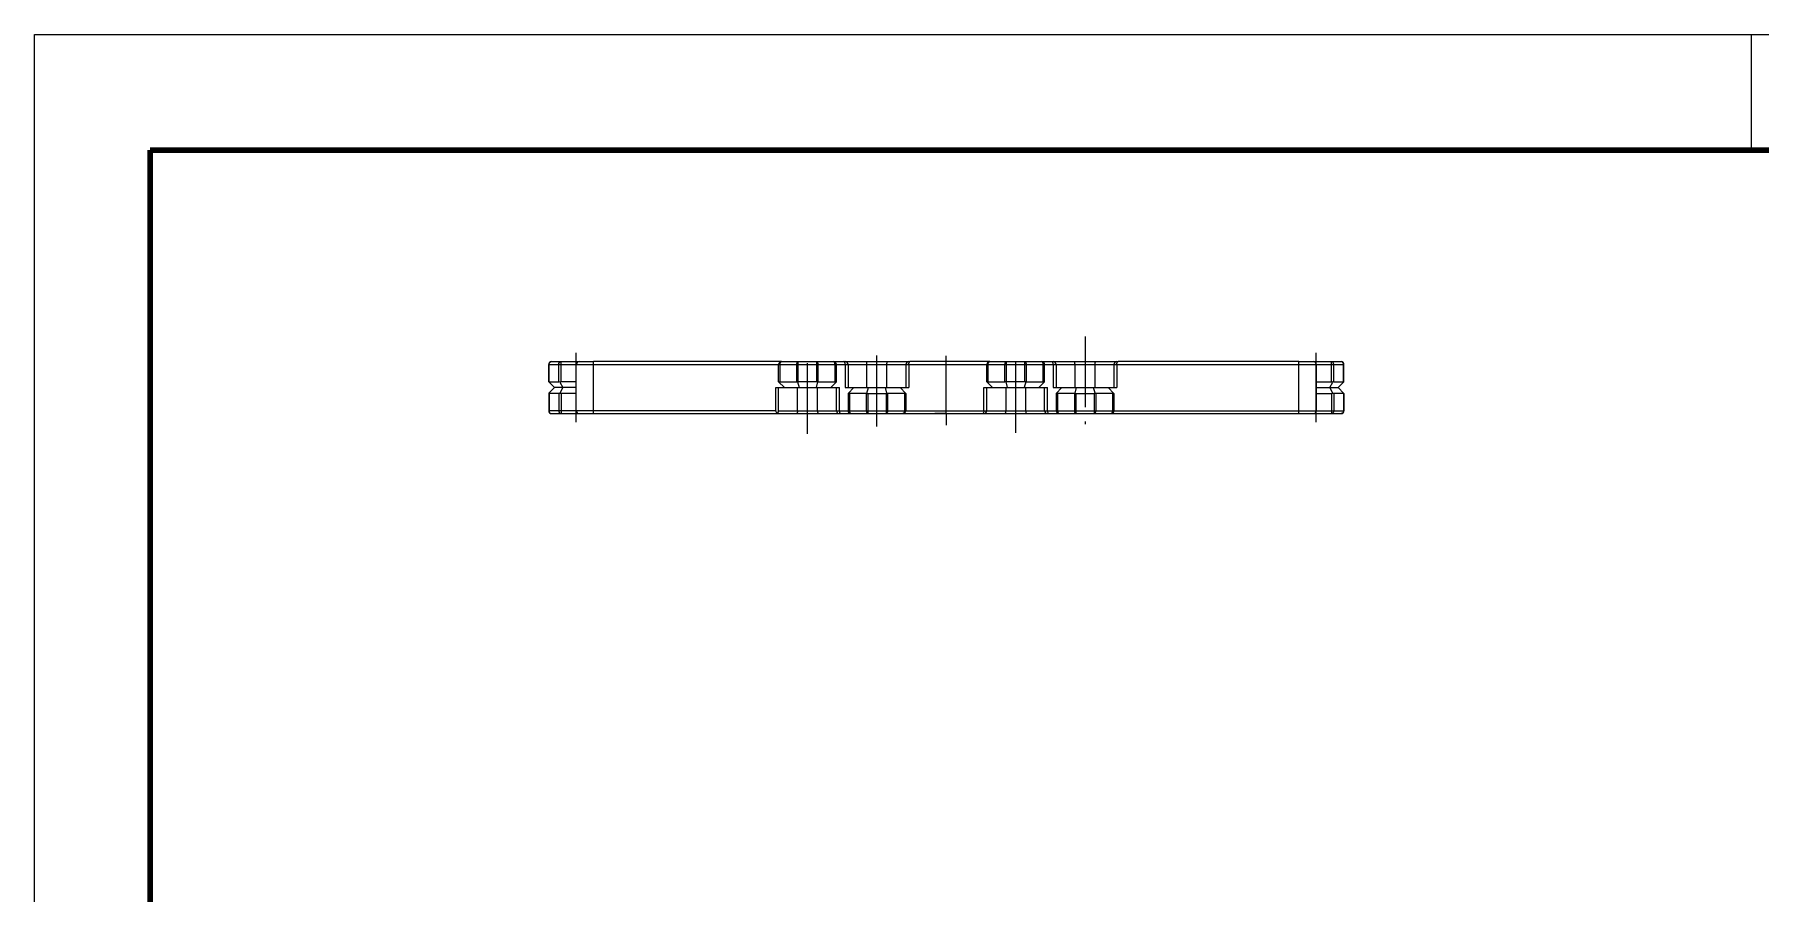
# Model space of a CAD drawing. Header units: millimetres. Extents: x 0 to 297, y 0 to 210.
# Drawn here: x 0 to 149.3, y 135.7 to 210 of the extents above; entities that cross this region are included whole.
import ezdxf

# ---------------------------------------------------------------- set-up
doc = ezdxf.new("R2010")
doc.units = ezdxf.units.MM
doc.header["$LTSCALE"] = 16.335
doc.linetypes.add('CENTER', pattern=[0.6, 0.375, -0.075, 0.075, -0.075])
doc.layers.get('0').update_dxf_attribs({"linetype": 'CONTINUOUS'})
for name, color, linetype in [('3_ALL_AXES', 7, 'CONTINUOUS'), ('7_ALL_FEATURES', 7, 'CONTINUOUS'), ('AXIS', 7, 'CONTINUOUS')]:
    doc.layers.add(name, color=color, linetype=linetype)

msp = doc.modelspace()

# ---------------------------------------------------------------- linework, layer by layer
at = {"color": 7, "linetype": 'Continuous'}
for p, q in [((0, 0), (0, 210)), ((0, 210), (297, 210)), ((148.5, 200), (148.5, 210))]:
    msp.add_line(p, q, dxfattribs=at)
at = {"color": 7, "linetype": 'Continuous', "const_width": 0.5}
for points in [[(10, 200), (10, 10)], [(287, 200), (10, 200)]]:
    msp.add_lwpolyline(points, dxfattribs=at)
at = {"layer": '3_ALL_AXES', "color": 7, "linetype": 'CENTER'}
for p, q in [((90.85439, 183.88317), (90.85439, 176.30433)), ((66.85439, 175.44863), (66.85439, 182.27178)), ((72.85439, 176.09725), (72.85439, 183.14595)), ((78.85439, 177.20433), (78.85439, 182.21015)), ((84.85439, 175.53886), (84.85439, 182.35072)), ((78.85439, 177.20433), (77.85434, 177.20433)), ((78.85439, 177.20433), (78.85439, 176.20428)), ((78.85439, 177.20433), (79.85444, 177.20433))]:
    msp.add_line(p, q, dxfattribs=at)
at = {"layer": '3_ALL_AXES', "color": 7, "linetype": 'Continuous'}
for p, q in [((64.60439, 181.70433), (48.35439, 181.70433)), ((82.60439, 181.70433), (75.70795, 181.70433)), ((109.35439, 181.70433), (93.70795, 181.70433))]:
    msp.add_line(p, q, dxfattribs=at)
at = {"layer": '7_ALL_FEATURES', "color": 7, "linetype": 'Continuous'}
for p, q in [((44.46764, 179.95433), (44.46764, 181.45433)), ((44.46764, 181.45433), (113.24115, 181.45433)), ((44.50114, 179.95433), (44.50114, 181.45433)), ((44.71764, 181.70433), (48.35439, 181.70433)), ((45.33885, 179.95433), (45.33885, 181.45433)), ((45.55536, 179.95433), (45.55536, 181.70433)), ((46.85439, 177.45433), (46.85439, 181.45433)), ((48.35439, 177.20433), (48.35439, 181.70433)), ((64.35439, 179.95433), (64.35439, 181.45433)), ((64.47939, 179.95433), (64.47939, 181.45433)), ((64.60439, 181.70433), (75.70795, 181.70433)), ((65.93036, 179.95433), (65.93036, 181.45433)), ((66.05536, 179.95433), (66.05536, 181.70433)), ((67.65343, 179.95433), (67.65343, 181.70433)), ((67.77843, 179.95433), (67.77843, 181.45433)), ((69.22939, 179.95433), (69.22939, 181.45433)), ((69.35439, 179.95433), (69.35439, 181.45433)), ((70.10439, 181.45433), (70.10439, 179.45433)), ((70.35439, 181.45433), (70.35439, 179.45433)), ((71.98837, 179.45433), (71.98837, 181.45433)), ((73.72042, 179.45433), (73.72042, 181.45433)), ((75.35439, 181.45433), (75.35439, 179.45433)), ((75.60439, 181.45433), (75.60439, 179.45433)), ((82.35439, 179.95433), (82.35439, 181.45433)), ((82.47939, 179.95433), (82.47939, 181.45433)), ((82.60439, 181.70433), (93.70795, 181.70433)), ((83.93036, 179.95433), (83.93036, 181.45433)), ((84.05536, 179.95433), (84.05536, 181.70433)), ((85.65343, 179.95433), (85.65343, 181.70433)), ((85.77843, 179.95433), (85.77843, 181.45433)), ((87.22939, 179.95433), (87.22939, 181.45433)), ((87.35439, 179.95433), (87.35439, 181.45433)), ((88.10439, 181.45433), (88.10439, 179.45433)), ((88.35439, 181.45433), (88.35439, 179.45433)), ((89.98837, 179.45433), (89.98837, 181.45433)), ((91.72042, 179.45433), (91.72042, 181.45433)), ((93.35439, 181.45433), (93.35439, 179.45433)), ((93.60439, 181.45433), (93.60439, 179.45433)), ((109.35439, 181.70433), (112.99115, 181.70433)), ((109.35439, 177.20433), (109.35439, 181.70433)), ((110.85439, 181.45433), (110.85439, 177.45433)), ((112.15343, 179.95433), (112.15343, 181.70433)), ((112.36994, 179.95433), (112.36994, 181.45433)), ((113.20765, 179.95433), (113.20765, 181.45433)), ((113.24115, 179.95433), (113.24115, 181.45433)), ((44.96764, 179.45433), (44.46816, 179.95381)), ((44.47616, 178.96284), (44.96764, 179.45433)), ((44.50114, 179.95433), (45.33885, 179.95433)), ((46.85439, 179.45433), (44.96764, 179.45433)), ((45.43036, 179.92083), (45.69969, 179.45433)), ((45.69969, 179.45433), (45.43036, 178.98782)), ((46.85439, 179.95433), (45.55536, 179.95433)), ((64.10439, 177.45433), (64.10439, 179.45433)), ((64.10439, 179.45433), (69.60439, 179.45433)), ((64.85439, 179.45433), (64.35439, 179.95433)), ((64.35439, 177.45433), (64.35439, 179.45433)), ((64.47939, 179.95433), (65.93036, 179.95433)), ((65.98837, 177.45433), (65.98837, 179.45433)), ((65.99065, 179.94581), (66.12234, 179.45433)), ((67.65343, 179.95433), (66.05536, 179.95433)), ((67.71814, 179.94581), (67.58645, 179.45433)), ((67.72042, 177.45433), (67.72042, 179.45433)), ((67.77843, 179.95433), (69.22939, 179.95433)), ((69.35439, 179.95433), (68.85439, 179.45433)), ((69.35439, 177.45433), (69.35439, 179.45433)), ((69.60439, 177.45433), (69.60439, 179.45433)), ((70.10439, 179.45433), (75.60439, 179.45433)), ((70.35439, 178.95433), (70.85439, 179.45433)), ((71.99065, 178.96284), (72.12234, 179.45433)), ((73.71814, 178.96284), (73.58645, 179.45433)), ((75.35439, 178.95433), (74.85439, 179.45433)), ((82.10439, 179.45433), (87.60439, 179.45433)), ((82.10439, 177.45433), (82.10439, 179.45433)), ((82.85439, 179.45433), (82.35439, 179.95433)), ((82.35439, 177.45433), (82.35439, 179.45433)), ((82.47939, 179.95433), (83.93036, 179.95433)), ((83.98837, 179.45433), (83.98837, 177.45433)), ((83.99065, 179.94581), (84.12234, 179.45433)), ((85.65343, 179.95433), (84.05536, 179.95433)), ((85.71814, 179.94581), (85.58645, 179.45433)), ((85.72042, 177.45433), (85.72042, 179.45433)), ((85.77843, 179.95433), (87.22939, 179.95433)), ((87.35439, 179.95433), (86.85439, 179.45433)), ((87.35439, 177.45433), (87.35439, 179.45433)), ((87.60439, 177.45433), (87.60439, 179.45433)), ((88.10439, 179.45433), (93.60439, 179.45433)), ((88.35439, 178.95433), (88.85439, 179.45433)), ((89.99065, 178.96284), (90.12234, 179.45433)), ((91.71814, 178.96284), (91.58645, 179.45433)), ((93.35439, 178.95433), (92.85439, 179.45433)), ((110.85439, 179.95433), (112.15343, 179.95433)), ((110.85439, 179.45433), (112.74115, 179.45433)), ((112.0091, 179.45433), (112.27843, 179.92083)), ((112.27843, 178.98782), (112.0091, 179.45433)), ((112.36994, 179.95433), (113.20765, 179.95433)), ((113.23263, 179.94581), (112.74115, 179.45433)), ((112.74115, 179.45433), (113.24063, 178.95484)), ((44.46764, 178.95433), (44.46764, 177.45433)), ((44.50114, 178.95433), (44.50114, 177.45433)), ((45.33885, 178.95433), (44.50114, 178.95433)), ((45.33885, 178.95433), (45.33885, 177.45433)), ((45.55536, 178.95433), (45.55536, 177.20433)), ((46.85439, 178.95433), (45.55536, 178.95433)), ((70.35439, 178.95433), (70.35439, 177.45433)), ((70.47939, 178.95433), (70.47939, 177.45433)), ((71.93036, 178.95433), (70.47939, 178.95433)), ((71.93036, 178.95433), (71.93036, 177.45433)), ((72.05536, 178.95433), (72.05536, 177.20433)), ((72.05536, 178.95433), (73.65343, 178.95433)), ((73.65343, 178.95433), (73.65343, 177.20433)), ((73.77843, 178.95433), (73.77843, 177.45433)), ((75.22939, 178.95433), (73.77843, 178.95433)), ((75.22939, 178.95433), (75.22939, 177.45433)), ((75.35439, 178.95433), (75.35439, 177.45433)), ((88.35439, 178.95433), (88.35439, 177.45433)), ((89.93036, 178.95433), (88.47939, 178.95433)), ((88.47939, 178.95433), (88.47939, 177.45433)), ((89.93036, 178.95433), (89.93036, 177.45433)), ((90.05536, 178.95433), (91.65343, 178.95433)), ((90.05536, 178.95433), (90.05536, 177.20433)), ((91.65343, 178.95433), (91.65343, 177.20433)), ((93.22939, 178.95433), (91.77843, 178.95433)), ((91.77843, 178.95433), (91.77843, 177.45433)), ((93.22939, 178.95433), (93.22939, 177.45433)), ((93.35439, 178.95433), (93.35439, 177.45433)), ((110.85439, 178.95433), (112.15343, 178.95433)), ((112.15343, 178.95433), (112.15343, 177.20433)), ((113.20765, 178.95433), (112.36994, 178.95433)), ((112.36994, 178.95433), (112.36994, 177.45433)), ((113.20765, 178.95433), (113.20765, 177.45433)), ((113.24115, 178.95433), (113.24115, 177.45433)), ((64.10439, 177.45433), (44.46764, 177.45433)), ((44.71764, 177.20433), (112.99115, 177.20433)), ((64.35439, 177.45433), (113.24115, 177.45433))]:
    msp.add_line(p, q, dxfattribs=at)
for centre, start, end in [((44.71764, 181.45433), 90, 180), ((47.10439, 181.45433), 90, 180), ((64.60439, 181.45433), 90, 180), ((69.10439, 181.45433), 0, 90), ((70.10439, 181.45433), 0, 90), ((75.60439, 181.45433), 90, 180), ((82.60439, 181.45433), 90, 180), ((87.10439, 181.45433), 0, 90), ((88.10439, 181.45433), 0, 90), ((93.60439, 181.45433), 90, 180), ((110.60439, 181.45433), 0, 90), ((112.99115, 181.45433), 0, 90), ((44.71764, 177.45433), 180, 270), ((47.10439, 177.45433), 180, 270), ((64.10439, 177.45433), 270, 360), ((69.60439, 177.45433), 180, 270), ((70.60439, 177.45433), 180, 270), ((75.10439, 177.45433), 270, 360), ((82.10439, 177.45433), 270, 360), ((87.60439, 177.45433), 180, 270), ((88.60439, 177.45433), 180, 270), ((93.10439, 177.45433), 270, 360), ((110.60439, 177.45433), 270, 360), ((112.99115, 177.45433), 270, 360)]:
    msp.add_arc(centre, 0.25, start, end, dxfattribs=at)
for centre, major_axis, ratio, start_param, end_param in [((44.71764, 179.70433), (-0.24148, 0.24148), 0.267949192, -0.261799388, 0), ((45.55536, 179.70433), (-0.24148, 0.24148), 0.267949192, -0.785398163, -0.261799388), ((45.55536, 179.70433), (0, 0.25), 1, 0, 0.523598776), ((64.60439, 179.70433), (-0.21651, 0.21651), 0.577350269, -0.523598776, 0), ((66.05536, 179.70433), (-0.21651, 0.21651), 0.577350269, -0.785398163, -0.523598776), ((66.05536, 179.70433), (0, 0.25), 1, 0, 0.261799388), ((67.65343, 179.70433), (0, 0.25), 1, -0.261799388, 0), ((67.65343, 179.70433), (0.21651, 0.21651), 0.577350269, 0.523598776, 0.785398163), ((69.10439, 179.70433), (0.21651, 0.21651), 0.577350269, 6.283185307, 6.806784083), ((82.60439, 179.70433), (-0.21651, 0.21651), 0.577350269, -0.523598776, 0), ((84.05536, 179.70433), (-0.21651, 0.21651), 0.577350269, -0.785398163, -0.523598776), ((84.05536, 179.70433), (0, 0.25), 1, 0, 0.261799388), ((85.65343, 179.70433), (0.25, 0), 1, 1.308996939, 1.570796327), ((85.65343, 179.70433), (0.21651, 0.21651), 0.577350269, 0.523598776, 0.785398163), ((87.10439, 179.70433), (0.21651, 0.21651), 0.577350269, 6.283185307, 6.806784083), ((112.15343, 179.70433), (0.25, 0), 1, 1.047197551, 1.570796327), ((112.15343, 179.70433), (0.24148, 0.24148), 0.267949192, 0.261799388, 0.785398163), ((112.99115, 179.70433), (0.24148, 0.24148), 0.267949192, 6.283185307, 6.544984695), ((44.71764, 179.20433), (0.24148, 0.24148), 0.267949192, 3.141592654, 3.403392041), ((45.55536, 179.20433), (0.24148, 0.24148), 0.267949192, -2.879793266, -2.35619449), ((45.55536, 179.20433), (0.25, 0), 1, -2.094395102, -1.570796327), ((70.60439, 179.20433), (0.21651, 0.21651), 0.577350269, 3.141592654, 3.665191429), ((72.05536, 179.20433), (0.21651, 0.21651), 0.577350269, -2.617993878, -2.35619449), ((72.05536, 179.20433), (0, 0.25), 1, -3.403392041, -3.141592654), ((73.65343, 179.20433), (0, 0.25), 1, -3.141592654, -2.879793266), ((73.65343, 179.20433), (-0.21651, 0.21651), 0.577350269, -3.926990817, -3.665191429), ((75.10439, 179.20433), (-0.21651, 0.21651), 0.577350269, -3.665191429, -3.141592654), ((88.60439, 179.20433), (0.21651, 0.21651), 0.577350269, 3.141592654, 3.665191429), ((90.05536, 179.20433), (0.21651, 0.21651), 0.577350269, -2.617993878, -2.35619449), ((90.05536, 179.20433), (0.25, 0), 1, -1.832595715, -1.570796327), ((91.65343, 179.20433), (0.25, 0), 1, -1.570796327, -1.308996939), ((91.65343, 179.20433), (-0.21651, 0.21651), 0.577350269, -3.926990817, -3.665191429), ((93.10439, 179.20433), (-0.21651, 0.21651), 0.577350269, -3.665191429, -3.141592654), ((112.15343, 179.20433), (0.25, 0), 1, -1.570796327, -1.047197551), ((112.15343, 179.20433), (-0.24148, 0.24148), 0.267949192, -3.926990817, -3.403392041), ((112.99115, 179.20433), (-0.24148, 0.24148), 0.267949192, -3.403392041, -3.141592654), ((64.35439, 177.45433), (0, 0.25), 1, 1.570796327, 2.617993878)]:
    msp.add_ellipse(centre, major_axis=major_axis, ratio=ratio, start_param=start_param, end_param=end_param, dxfattribs=at)
for points in [[(44.50114, 181.45433), (44.50114, 181.48675), (44.50671, 181.51968), (44.51769, 181.55019)], [(70.02197, 181.69904), (70.01549, 181.70231), (70.0081, 181.70433), (70.00084, 181.70433)], [(75.68682, 181.69904), (75.6933, 181.70231), (75.70069, 181.70433), (75.70795, 181.70433)], [(88.02197, 181.69904), (88.01549, 181.70231), (88.0081, 181.70433), (88.00084, 181.70433)], [(93.68682, 181.69904), (93.6933, 181.70231), (93.70069, 181.70433), (93.70795, 181.70433)], [(113.20765, 181.45433), (113.20765, 181.48675), (113.20208, 181.51968), (113.1911, 181.55019)], [(44.50114, 177.45433), (44.50114, 177.4219), (44.50671, 177.38897), (44.51769, 177.35846)], [(69.68682, 177.20961), (69.6933, 177.20635), (69.70069, 177.20433), (69.70795, 177.20433)], [(82.02197, 177.20961), (82.01549, 177.20635), (82.0081, 177.20433), (82.00084, 177.20433)], [(87.68682, 177.20961), (87.6933, 177.20635), (87.70069, 177.20433), (87.70795, 177.20433)], [(113.20765, 177.45433), (113.20765, 177.4219), (113.20208, 177.38897), (113.1911, 177.35846)]]:
    msp.add_open_spline(points, degree=3, dxfattribs=at)
for points, knots in [([(44.51769, 181.55019), (44.5332, 181.59333), (44.58519, 181.67144), (44.67519, 181.70433), (44.71764, 181.70433)], [0, 0, 0, 0, 0.519213953, 1, 1, 1, 1]), ([(45.33885, 181.45433), (45.33885, 181.51693), (45.37141, 181.61423), (45.46836, 181.69045), (45.52702, 181.70433), (45.55536, 181.70433)], [0, 0, 0, 0, 0.519472724, 0.764860524, 1, 1, 1, 1]), ([(64.47939, 181.45433), (64.47939, 181.48637), (64.48501, 181.54718), (64.51022, 181.627), (64.54801, 181.68564), (64.58723, 181.70433), (64.60439, 181.70433)], [0, 0, 0, 0, 0.319603465, 0.603852447, 0.828857427, 1, 1, 1, 1]), ([(65.93036, 181.45433), (65.93036, 181.48637), (65.93597, 181.54718), (65.96118, 181.627), (65.99898, 181.68564), (66.0382, 181.70433), (66.05536, 181.70433)], [0, 0, 0, 0, 0.319601147, 0.603860836, 0.828863949, 1, 1, 1, 1]), ([(67.77843, 181.45433), (67.77843, 181.48637), (67.77282, 181.54718), (67.74761, 181.627), (67.70981, 181.68564), (67.67059, 181.70433), (67.65343, 181.70433)], [0, 0, 0, 0, 0.319601147, 0.603860836, 0.828863949, 1, 1, 1, 1]), ([(69.22939, 181.45433), (69.22939, 181.48637), (69.22378, 181.54718), (69.19857, 181.627), (69.16078, 181.68564), (69.12156, 181.70433), (69.10439, 181.70433)], [0, 0, 0, 0, 0.319601147, 0.603860836, 0.828863949, 1, 1, 1, 1]), ([(70.10439, 181.45433), (70.10439, 181.5085), (70.09547, 181.58432), (70.05958, 181.66587), (70.03492, 181.69252), (70.02197, 181.69904)], [0, 0, 0, 0, 0.610117786, 0.836737285, 1, 1, 1, 1]), ([(71.98837, 181.45433), (71.98837, 181.51414), (71.98048, 181.59529), (71.95559, 181.67843), (71.93181, 181.70433), (71.92138, 181.70433)], [0, 0, 0, 0, 0.669032561, 0.883388341, 1, 1, 1, 1]), ([(73.72042, 181.45433), (73.72042, 181.51414), (73.72831, 181.59529), (73.7532, 181.67843), (73.77698, 181.70433), (73.78741, 181.70433)], [0, 0, 0, 0, 0.669032561, 0.883388341, 1, 1, 1, 1]), ([(75.60439, 181.45433), (75.60439, 181.5085), (75.61332, 181.58432), (75.64921, 181.66587), (75.67387, 181.69252), (75.68682, 181.69904)], [0, 0, 0, 0, 0.610117786, 0.836737285, 1, 1, 1, 1]), ([(82.47939, 181.45433), (82.47939, 181.48637), (82.48501, 181.54718), (82.51021, 181.627), (82.54801, 181.68564), (82.58723, 181.70433), (82.60439, 181.70433)], [0, 0, 0, 0, 0.319601147, 0.603860836, 0.828863949, 1, 1, 1, 1]), ([(83.93036, 181.45433), (83.93036, 181.48637), (83.93597, 181.54718), (83.96118, 181.627), (83.99898, 181.68564), (84.0382, 181.70433), (84.05536, 181.70433)], [0, 0, 0, 0, 0.319601147, 0.603860836, 0.828863949, 1, 1, 1, 1]), ([(85.77843, 181.45433), (85.77843, 181.48637), (85.77282, 181.54718), (85.74761, 181.627), (85.70981, 181.68564), (85.67059, 181.70433), (85.65343, 181.70433)], [0, 0, 0, 0, 0.319601147, 0.603860836, 0.828863949, 1, 1, 1, 1]), ([(87.22939, 181.45433), (87.22939, 181.48637), (87.22378, 181.54718), (87.19857, 181.627), (87.16078, 181.68564), (87.12156, 181.70433), (87.10439, 181.70433)], [0, 0, 0, 0, 0.319601147, 0.603860836, 0.828863949, 1, 1, 1, 1]), ([(88.10439, 181.45433), (88.10439, 181.5085), (88.09547, 181.58432), (88.05958, 181.66587), (88.03492, 181.69252), (88.02197, 181.69904)], [0, 0, 0, 0, 0.610117786, 0.836737285, 1, 1, 1, 1]), ([(89.98837, 181.45433), (89.98837, 181.51414), (89.98048, 181.59529), (89.95559, 181.67843), (89.93181, 181.70433), (89.92138, 181.70433)], [0, 0, 0, 0, 0.669032561, 0.883388341, 1, 1, 1, 1]), ([(91.72042, 181.45433), (91.72042, 181.51414), (91.72831, 181.59529), (91.7532, 181.67843), (91.77698, 181.70433), (91.78741, 181.70433)], [0, 0, 0, 0, 0.669032561, 0.883388341, 1, 1, 1, 1]), ([(93.60439, 181.45433), (93.60439, 181.5085), (93.61332, 181.58432), (93.64921, 181.66587), (93.67387, 181.69252), (93.68682, 181.69904)], [0, 0, 0, 0, 0.610117786, 0.836737285, 1, 1, 1, 1]), ([(112.36994, 181.45433), (112.36994, 181.51693), (112.33738, 181.61423), (112.24043, 181.69045), (112.18177, 181.70433), (112.15343, 181.70433)], [0, 0, 0, 0, 0.519472724, 0.764860524, 1, 1, 1, 1]), ([(113.1911, 181.55019), (113.17559, 181.59333), (113.1236, 181.67144), (113.0336, 181.70433), (112.99115, 181.70433)], [0, 0, 0, 0, 0.519213953, 1, 1, 1, 1]), ([(44.51769, 177.35846), (44.5332, 177.31532), (44.58519, 177.23721), (44.67519, 177.20433), (44.71764, 177.20433)], [0, 0, 0, 0, 0.519213953, 1, 1, 1, 1]), ([(45.33885, 177.45433), (45.33885, 177.39172), (45.37141, 177.29443), (45.46836, 177.21821), (45.52702, 177.20433), (45.55536, 177.20433)], [0, 0, 0, 0, 0.519472724, 0.764860524, 1, 1, 1, 1]), ([(65.98837, 177.45433), (65.98837, 177.39451), (65.98048, 177.31336), (65.95559, 177.23022), (65.93181, 177.20433), (65.92138, 177.20433)], [0, 0, 0, 0, 0.669032561, 0.883388341, 1, 1, 1, 1]), ([(67.72042, 177.45433), (67.72042, 177.39451), (67.72831, 177.31336), (67.7532, 177.23022), (67.77698, 177.20433), (67.78741, 177.20433)], [0, 0, 0, 0, 0.669032561, 0.883388341, 1, 1, 1, 1]), ([(69.60439, 177.45433), (69.60439, 177.40015), (69.61332, 177.32433), (69.64921, 177.24278), (69.67387, 177.21613), (69.68682, 177.20961)], [0, 0, 0, 0, 0.610117786, 0.836737285, 1, 1, 1, 1]), ([(70.47939, 177.45433), (70.47939, 177.42228), (70.48501, 177.36147), (70.51021, 177.28165), (70.54801, 177.22301), (70.58723, 177.20433), (70.60439, 177.20433)], [0, 0, 0, 0, 0.319601147, 0.603860836, 0.828863949, 1, 1, 1, 1]), ([(71.93036, 177.45433), (71.93036, 177.42228), (71.93597, 177.36147), (71.96118, 177.28165), (71.99898, 177.22301), (72.0382, 177.20433), (72.05536, 177.20433)], [0, 0, 0, 0, 0.319601147, 0.603860836, 0.828863949, 1, 1, 1, 1]), ([(73.77843, 177.45433), (73.77843, 177.42228), (73.77282, 177.36147), (73.74761, 177.28165), (73.70981, 177.22301), (73.67059, 177.20433), (73.65343, 177.20433)], [0, 0, 0, 0, 0.319601147, 0.603860836, 0.828863949, 1, 1, 1, 1]), ([(75.22939, 177.45433), (75.22939, 177.42228), (75.22378, 177.36147), (75.19857, 177.28165), (75.16078, 177.22301), (75.12156, 177.20433), (75.10439, 177.20433)], [0, 0, 0, 0, 0.319601147, 0.603860836, 0.828863949, 1, 1, 1, 1]), ([(82.10439, 177.45433), (82.10439, 177.40015), (82.09547, 177.32433), (82.05958, 177.24278), (82.03492, 177.21613), (82.02197, 177.20961)], [0, 0, 0, 0, 0.610117786, 0.836737285, 1, 1, 1, 1]), ([(83.98837, 177.45433), (83.98837, 177.39451), (83.98048, 177.31336), (83.95559, 177.23022), (83.93181, 177.20433), (83.92138, 177.20433)], [0, 0, 0, 0, 0.669032561, 0.883388341, 1, 1, 1, 1]), ([(85.72042, 177.45433), (85.72042, 177.39451), (85.72831, 177.31336), (85.7532, 177.23022), (85.77698, 177.20433), (85.78741, 177.20433)], [0, 0, 0, 0, 0.669032561, 0.883388341, 1, 1, 1, 1]), ([(87.60439, 177.45433), (87.60439, 177.40015), (87.61332, 177.32433), (87.64921, 177.24278), (87.67387, 177.21613), (87.68682, 177.20961)], [0, 0, 0, 0, 0.610117786, 0.836737285, 1, 1, 1, 1]), ([(88.47939, 177.45433), (88.47939, 177.42228), (88.48501, 177.36147), (88.51021, 177.28165), (88.54801, 177.22301), (88.58723, 177.20433), (88.60439, 177.20433)], [0, 0, 0, 0, 0.319601147, 0.603860836, 0.828863949, 1, 1, 1, 1]), ([(89.93036, 177.45433), (89.93036, 177.42228), (89.93597, 177.36147), (89.96118, 177.28165), (89.99898, 177.22301), (90.0382, 177.20433), (90.05536, 177.20433)], [0, 0, 0, 0, 0.319601147, 0.603860836, 0.828863949, 1, 1, 1, 1]), ([(91.77843, 177.45433), (91.77843, 177.42228), (91.77282, 177.36147), (91.74761, 177.28165), (91.70981, 177.22301), (91.67059, 177.20433), (91.65343, 177.20433)], [0, 0, 0, 0, 0.319601147, 0.603860836, 0.828863949, 1, 1, 1, 1]), ([(93.22939, 177.45433), (93.22939, 177.42228), (93.22378, 177.36147), (93.19857, 177.28165), (93.16078, 177.22301), (93.12156, 177.20433), (93.10439, 177.20433)], [0, 0, 0, 0, 0.319601147, 0.603860836, 0.828863949, 1, 1, 1, 1]), ([(112.36994, 177.45433), (112.36994, 177.39172), (112.33738, 177.29443), (112.24043, 177.21821), (112.18177, 177.20433), (112.15343, 177.20433)], [0, 0, 0, 0, 0.519472724, 0.764860524, 1, 1, 1, 1]), ([(113.1911, 177.35846), (113.17559, 177.31532), (113.1236, 177.23721), (113.0336, 177.20433), (112.99115, 177.20433)], [0, 0, 0, 0, 0.519213953, 1, 1, 1, 1])]:
    msp.add_open_spline(points, degree=3, knots=knots, dxfattribs=at)
at = {"layer": 'AXIS', "color": 7, "linetype": 'CENTER'}
for p, q in [((46.85439, 176.45433), (46.85439, 182.45433)), ((110.85439, 176.45433), (110.85439, 182.45433))]:
    msp.add_line(p, q, dxfattribs=at)

doc.saveas('drawing.dxf')
